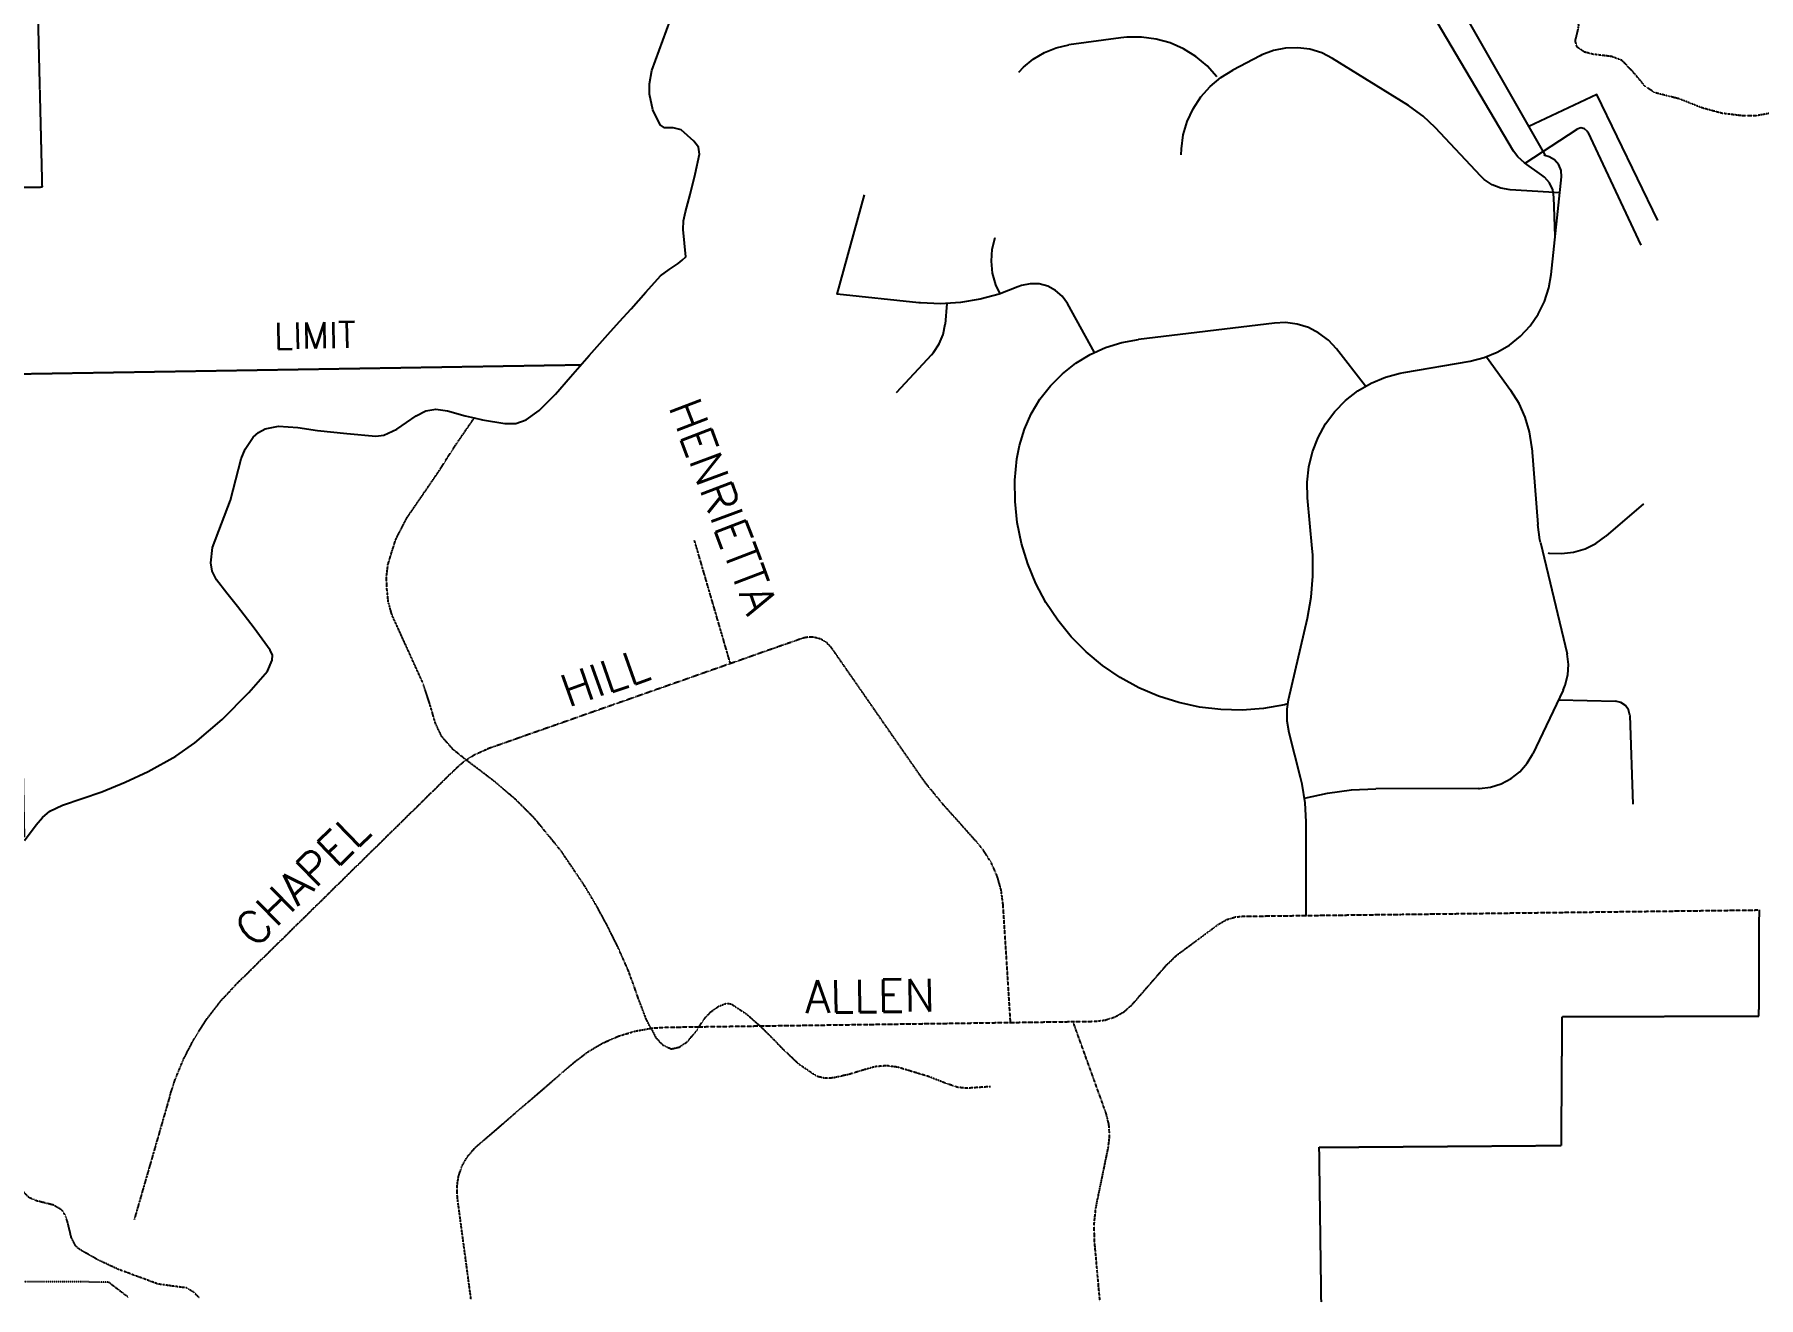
# Model space of a CAD drawing. Header units: feet. Extents: x 2327405 to 2393004, y 6977726 to 7089689.
# Drawn here: x 2346897 to 2357680, y 7009338 to 7017238 of the extents above; entities that cross this region are included whole.
import ezdxf
from ezdxf.enums import TextEntityAlignment as Align

# ---------------------------------------------------------------- set-up
doc = ezdxf.new("R2010")
doc.units = ezdxf.units.FT
doc.header["$MEASUREMENT"] = 0
for name, pattern in [('DASHDOT50', [0.5, 0.25, -0.125, -0.125]), ('DASHED2', [0.375, 0.25, -0.125]), ('DIVIDE2', [0.6252, 0.25, -0.125, 0.0001, -0.125, 0.0001, -0.125])]:
    doc.linetypes.add(name, pattern=pattern)
doc.layers.add('vicinity map', color=9, linetype='CONTINUOUS')
doc.styles.add('L60', font='simplex', dxfattribs={"height": 6})

msp = doc.modelspace()

# ---------------------------------------------------------------- linework, layer by layer
at = {"layer": 'vicinity map', "linetype": 'DASHED2', "flags": 128}
for points in [[(2346127.57368, 7015655.43449), (2346096.04423, 7016268.43215), (2346946.50264, 7016284.55901), (2346847.10196, 7020352.3096), (2346842.96563, 7020343.74723), (2349424.06773, 7020396.74698), (2349662.33321, 7020391.5645), (2349939.78921, 7020314.64807), (2350226.09728, 7020212.35035), (2351280.84533, 7020218.5468)], [(2337517.00616, 7012067.04753), (2346834.70907, 7012218.54665), (2346777.09015, 7015115.05597), (2350315.03642, 7015172.56222)], [(2354946.00386, 7009308.5339), (2354932.93499, 7010277.30422), (2356447.33069, 7010288.73144), (2356452.69022, 7011095.10655), (2357683.03111, 7011097.89093), (2357685.42921, 7011762.03745)]]:
    msp.add_lwpolyline(points, dxfattribs=at)
at = {"layer": 'vicinity map', "linetype": 'Continuous', "flags": 128}
for points in [[(2356345.51582, 7016485.16297), (2355208.23431, 7018479.77531)], [(2356147.93766, 7016509.43373), (2355131.73634, 7018226.49351)], [(2349647.67096, 7014839.48305), (2349700.12349, 7014827.28329), (2349838.26404, 7014804.26791), (2349907.02046, 7014804.42886), (2349971.8176, 7014827.49252), (2350052.83817, 7014886.78528), (2350155.15198, 7014988.71282), (2350249.74035, 7015097.43231), (2350366.137, 7015230.13286), (2350483.2579, 7015362.06086), (2350556.6335, 7015442.42154), (2350630.10566, 7015522.70175), (2350720.58989, 7015626.04562), (2350811.92714, 7015728.7618), (2350866.76168, 7015768.41907), (2350923.78509, 7015805.7587), (2350947.66958, 7015826.79443), (2350971.57017, 7015847.84626), (2350963.21703, 7015932.84221), (2350954.87999, 7016017.83815), (2350956.45727, 7016073.17163), (2350968.142, 7016128.02226), (2350998.17465, 7016237.40163), (2351028.94766, 7016363.71259), (2351056.80753, 7016489.44415), (2351049.9673, 7016533.0768), (2351021.43145, 7016572.07418), (2350940.84544, 7016641.13641), (2350891.80499, 7016653.94776), (2350838.49944, 7016655.41238), (2350811.52478, 7016673.59935), (2350764.44787, 7016767.01281), (2350743.17072, 7016864.5787), (2350742.80054, 7016929.52069), (2350758.87911, 7017013.13249), (2350826.31578, 7017200.81243), (2350895.0883, 7017389.10397)], [(2353054.04331, 7017002.39735), (2353082.98153, 7017033.44397), (2353144.44707, 7017085.01129), (2353213.36444, 7017126.11707), (2353287.96323, 7017155.66688), (2353366.32818, 7017172.93646)], [(2353691.32783, 7017217.64745), (2353366.32818, 7017172.93646)], [(2354292.04526, 7016973.53961), (2354230.93381, 7017041.47521), (2354160.88981, 7017100.17246), (2354083.29741, 7017148.45647), (2353999.70169, 7017185.36155), (2353911.74433, 7017210.17953), (2353821.17962, 7017222.39538), (2353729.79409, 7017221.78378), (2353691.32783, 7017217.66355)], [(2355016.5307, 7017087.76347), (2354948.03179, 7017122.62453), (2354874.68838, 7017145.55943), (2354798.5445, 7017155.97268), (2354721.72465, 7017153.52629), (2354646.3855, 7017138.33292), (2354574.63547, 7017110.77885), (2354562.54837, 7017104.71116)], [(2354562.54837, 7017104.71116), (2354392.31505, 7017016.15829)], [(2355490.48652, 7016794.35766), (2355016.5307, 7017087.76347)], [(2354069.00534, 7016484.66403), (2354070.30901, 7016522.98544), (2354082.47658, 7016609.99322), (2354107.23018, 7016694.31319), (2354144.0065, 7016774.11056), (2354192.04908, 7016847.67929), (2354250.31179, 7016913.44211), (2354317.53922, 7016970.01487), (2354392.31505, 7017016.15829)], [(2357050.17262, 7016075.73068), (2356669.87168, 7016862.64734), (2356244.4413, 7016662.44575)], [(2355658.30563, 7016656.95747), (2355583.28838, 7016727.59697), (2355500.06285, 7016788.33825), (2355490.48652, 7016794.35766)], [(2355943.31004, 7016352.8165), (2355658.30563, 7016656.95747)], [(2356219.71988, 7016433.20937), (2356545.83007, 7016646.49593)], [(2356612.96093, 7016627.43984), (2356610.22484, 7016632.44528), (2356592.44023, 7016648.82966), (2356568.81326, 7016653.97995), (2356545.83007, 7016646.49593)], [(2356612.96093, 7016627.45594), (2356944.2536, 7015921.077)], [(2356216.32391, 7016435.59139), (2356175.00889, 7016472.3677), (2356147.93766, 7016509.44982)], [(2356325.26872, 7016359.25437), (2356216.32391, 7016435.59139)], [(2356447.97448, 7016348.32609), (2356445.65685, 7016387.61318), (2356430.86585, 7016424.0676), (2356405.16266, 7016453.85884), (2356371.25119, 7016473.81622), (2356342.73144, 7016481.01054), (2356341.18635, 7016485.82285), (2356345.51582, 7016485.16297)], [(2356127.36867, 7016266.71002), (2356068.89674, 7016276.49558), (2356013.90125, 7016298.64185), (2355964.97346, 7016332.10266), (2355943.31004, 7016352.8165)], [(2356400.76882, 7016219.9872), (2356392.75367, 7016266.99973), (2356372.52267, 7016310.16563), (2356341.50824, 7016346.39473), (2356325.26872, 7016359.25437)], [(2356383.93379, 7015736.34239), (2356447.97448, 7016348.32609)], [(2352427.88021, 7015560.5886), (2351918.22642, 7015614.16776), (2352088.94257, 7016235.50246)], [(2356437.57732, 7016248.92541), (2356127.36867, 7016266.71002)], [(2356409.02538, 7015976.21734), (2356400.76882, 7016219.9872)], [(2352936.24643, 7015616.00255), (2352910.43058, 7015672.33389), (2352890.07082, 7015744.776), (2352882.32929, 7015819.6323), (2352887.44739, 7015894.69784), (2352905.28029, 7015967.81592)], [(2353357.83019, 7015555.98553), (2353325.5121, 7015601.27593), (2353283.66596, 7015637.95568), (2353234.54503, 7015664.06123), (2353180.75664, 7015678.22454), (2353125.13347, 7015679.68915), (2353070.66911, 7015668.35851), (2353048.02391, 7015659.55472), (2352931.78821, 7015614.52184), (2352811.52884, 7015581.70481), (2352688.53338, 7015561.45771), (2352564.08939, 7015553.98979), (2352439.54884, 7015559.3976), (2352427.86411, 7015560.57251)], [(2355877.57941, 7015195.8834), (2355963.78245, 7015217.16055), (2356046.01012, 7015250.65356), (2356122.52418, 7015295.67035), (2356191.74735, 7015351.26134), (2356252.21502, 7015416.2838), (2356302.63962, 7015489.3536), (2356341.99108, 7015568.94174), (2356369.4325, 7015653.37437), (2356383.93379, 7015736.32629)], [(2352604.37435, 7015555.00375), (2352592.78619, 7015425.97279)], [(2353526.69546, 7015249.96149), (2353357.83019, 7015555.98553)], [(2354653.29011, 7015433.47291), (2353801.97868, 7015330.67625)], [(2355040.06111, 7015272.12385), (2354989.82965, 7015326.34679), (2354930.95535, 7015371.04168), (2354865.24081, 7015404.87268), (2354794.64959, 7015426.80971), (2354721.33837, 7015436.1929), (2354653.29011, 7015433.47291)], [(2352507.37178, 7015234.38185), (2352520.42456, 7015249.3177), (2352556.2191, 7015302.96123), (2352580.65081, 7015362.64027), (2352592.78619, 7015425.97279)], [(2354735.71091, 7013050.88246), (2354714.56252, 7013045.9414), (2354583.23002, 7013022.87774), (2354450.28805, 7013012.59324), (2354316.97591, 7013015.16839), (2354184.51678, 7013030.58708), (2354054.16605, 7013058.68838), (2353927.14692, 7013099.24694), (2353804.61821, 7013151.84432), (2353687.72263, 7013215.99767), (2353577.55462, 7013291.14368), (2353475.16033, 7013376.542), (2353381.45717, 7013471.42007), (2353297.34643, 7013574.87661), (2353223.60065, 7013685.97811), (2353160.89582, 7013803.66233), (2353109.82744, 7013926.83483), (2353070.87834, 7014054.36899), (2353044.40261, 7014185.0577), (2353030.65776, 7014317.67778), (2353029.74036, 7014451.02211), (2353041.6987, 7014583.83532), (2353057.63242, 7014668.04263), (2353088.64685, 7014769.39076), (2353131.70009, 7014866.24848), (2353186.18055, 7014957.16727), (2353251.26739, 7015040.81126), (2353326.01103, 7015115.95727), (2353409.30094, 7015181.49477), (2353499.93003, 7015236.47416), (2353596.54633, 7015280.05852), (2353697.71742, 7015311.60407), (2353801.97868, 7015330.67625)], [(2352507.37178, 7015234.38185), (2352286.26322, 7014996.72796)], [(2355221.43193, 7015038.49363), (2355040.06111, 7015272.12385)], [(2355978.54127, 7015222.16599), (2356132.02003, 7015010.77861)], [(2354859.30188, 7014340.78972), (2354856.8233, 7014437.48649), (2354867.20436, 7014533.65214), (2354890.25193, 7014627.58063), (2354925.54754, 7014717.63031), (2354972.49569, 7014802.1917), (2355030.22726, 7014879.7841), (2355097.7605, 7014949.02336), (2355173.88828, 7015008.6863), (2355257.24257, 7015057.72676), (2355346.37485, 7015095.27562), (2355439.70784, 7015120.67301), (2355460.93671, 7015124.6323)], [(2355460.92061, 7015124.6323), (2355877.57941, 7015195.8834)], [(2356263.32034, 7014652.51127), (2356262.75703, 7014659.59293), (2356248.3523, 7014753.2639), (2356221.37763, 7014844.11831), (2356182.36416, 7014930.48231), (2356132.02003, 7015010.77861)], [(2346834.16185, 7012195.80488), (2346908.45484, 7012293.57999), (2346946.51874, 7012341.34897), (2346993.19328, 7012380.08884), (2347071.68698, 7012418.49072), (2347195.76078, 7012458.96882), (2347319.28737, 7012500.47697), (2347464.81537, 7012562.24831), (2347609.12017, 7012628.49397), (2347781.18828, 7012724.77228), (2347900.73948, 7012808.19095), (2348071.02108, 7012952.52794), (2348238.29298, 7013121.34492), (2348353.72394, 7013254.76973), (2348384.77056, 7013323.79977), (2348385.07636, 7013356.74556), (2348371.99139, 7013387.79217), (2348271.48018, 7013524.69343), (2348165.93134, 7013660.87042), (2348099.21894, 7013743.74188), (2348034.58275, 7013827.51463), (2348008.31625, 7013881.54443), (2347999.91483, 7013932.6611), (2348010.63388, 7014028.36), (2348122.36307, 7014326.3528), (2348190.74932, 7014584.94585), (2348214.26364, 7014644.67317), (2348264.68823, 7014720.15717), (2348299.03426, 7014749.22414), (2348340.92868, 7014771.04851), (2348422.35161, 7014788.43076), (2348545.2827, 7014779.40165), (2348668.02064, 7014761.98721), (2348850.2123, 7014742.91503), (2349031.84064, 7014726.20876), (2349081.58926, 7014731.74533), (2349164.23539, 7014770.25987), (2349283.80268, 7014852.43925), (2349344.54397, 7014883.35711), (2349407.73164, 7014894.51072), (2349480.15765, 7014884.40327), (2349589.8911, 7014852.92209), (2349647.67096, 7014839.48305)], [(2356263.32034, 7014652.51127), (2356299.21145, 7014172.29463)], [(2354888.64246, 7014023.14533), (2354859.30188, 7014340.78972)], [(2356960.31608, 7014302.04985), (2356725.12468, 7014099.3214)], [(2356316.44884, 7014061.43455), (2356312.69879, 7014078.06034), (2356299.21145, 7014172.29463)], [(2356316.46494, 7014061.43455), (2356482.72287, 7013363.89159)], [(2356364.68457, 7013995.57516), (2356371.36386, 7013994.60948), (2356447.21803, 7013990.73067), (2356522.63765, 7013999.71149), (2356595.46603, 7014021.26226), (2356663.61086, 7014054.78745), (2356725.12468, 7014099.3214)], [(2354859.10874, 7013587.5753), (2354882.76791, 7013718.32839), (2354893.664, 7013850.77142), (2354891.70045, 7013983.63292), (2354888.62637, 7014023.14533)], [(2354740.84511, 7013076.55346), (2354859.10874, 7013587.5753)], [(2356458.80619, 7013137.10161), (2356471.55317, 7013167.601), (2356488.01802, 7013231.88311), (2356491.78417, 7013298.14486), (2356482.72287, 7013363.89159)], [(2354743.58121, 7012869.89791), (2354731.12393, 7012943.49883), (2354731.46192, 7013018.12981), (2354740.84511, 7013076.55346)], [(2356458.80619, 7013137.10161), (2356269.64555, 7012739.45061)], [(2356430.22206, 7013077.0363), (2356786.31662, 7013067.47607)], [(2356874.98215, 7012979.43823), (2356874.98215, 7012979.84059), (2356867.30499, 7013013.07608), (2356847.9592, 7013041.17738), (2356819.63258, 7013060.18518), (2356786.31662, 7013067.47607)], [(2356874.99824, 7012979.42213), (2356894.02214, 7012422.82019)], [(2354815.97503, 7012591.04167), (2354743.58121, 7012869.89791)], [(2355927.97182, 7012522.52666), (2355934.71548, 7012522.60714), (2356004.16398, 7012530.59009), (2356070.97295, 7012551.14299), (2356132.90524, 7012583.58984), (2356187.83634, 7012626.80403), (2356233.93148, 7012679.35312), (2356269.64555, 7012739.45061)], [(2354851.47987, 7012312.26591), (2354845.10638, 7012431.46303), (2354825.93763, 7012549.276), (2354815.95893, 7012591.04167)], [(2354841.45289, 7012461.46349), (2354983.64929, 7012492.46182), (2355134.24711, 7012512.41921), (2355285.98765, 7012519.54915)], [(2355927.97182, 7012522.51057), (2355285.98765, 7012519.54915)], [(2354851.17407, 7011727.32125), (2354851.47987, 7012312.26591)]]:
    msp.add_lwpolyline(points, dxfattribs=at)
at = {"layer": 'vicinity map', "linetype": 'DIVIDE2', "flags": 128}
for points in [[(2358854.88397, 7018275.30864), (2358755.7569, 7018107.53781), (2358656.64593, 7017939.76698), (2358602.64831, 7017824.12678), (2358562.31507, 7017702.9983), (2358560.1101, 7017664.46766), (2358573.694, 7017604.32188), (2358572.27767, 7017545.72119), (2358542.03579, 7017493.05943), (2358500.54373, 7017447.65637), (2358386.49691, 7017364.33427), (2358276.007, 7017281.89737), (2358212.49744, 7017200.28131), (2358135.06599, 7017061.99591), (2358093.33251, 7016993.27167), (2358042.79525, 7016929.4885), (2357921.29659, 7016820.27007), (2357853.52194, 7016778.77802), (2357780.00149, 7016749.98465), (2357668.32058, 7016730.55839), (2357582.24629, 7016729.22253), (2357453.27971, 7016745.15625), (2357329.25419, 7016778.42393), (2357256.18439, 7016807.31386), (2357183.27554, 7016836.21989), (2357107.21213, 7016854.80923), (2357031.30967, 7016874.57349), (2356972.09738, 7016912.83052), (2356900.4761, 7016998.24492), (2356827.4385, 7017075.74076), (2356761.38597, 7017100.73578), (2356644.87666, 7017114.49672), (2356590.47668, 7017128.86926), (2356545.86226, 7017159.40085), (2356534.29019, 7017196.88533), (2356550.72285, 7017264.99797), (2356556.11456, 7017298.07252), (2356548.53397, 7017326.60836), (2356469.654, 7017421.27721), (2356393.09166, 7017519.21327), (2356288.46022, 7017699.40919), (2356198.33007, 7017887.68463), (2356152.17056, 7018026.51724), (2356108.48962, 7018165.33376), (2356036.80397, 7018335.45442), (2355988.32682, 7018451.97982)], [(2350753.14941, 7011021.57001), (2350720.91179, 7011085.40147), (2350674.18896, 7011208.28426), (2350643.04578, 7011296.9498), (2350610.51845, 7011385.05202), (2350548.55398, 7011524.83422), (2350480.74714, 7011662.08956), (2350412.44136, 7011788.07863), (2350338.92091, 7011911.28332), (2350191.04309, 7012131.16869), (2350023.07912, 7012336.66542), (2349907.5194, 7012451.80669), (2349784.29861, 7012558.01541), (2349693.83048, 7012627.25468), (2349602.68636, 7012695.85016), (2349516.61207, 7012764.59049), (2349444.12168, 7012846.963), (2349405.47838, 7012928.17671), (2349367.81686, 7013056.95015), (2349325.66492, 7013183.72786), (2349271.90872, 7013302.37776), (2349218.08815, 7013420.99547), (2349175.51775, 7013514.37674), (2349132.96345, 7013607.87068), (2349110.62404, 7013687.60367), (2349101.45008, 7013770.55559), (2349098.73008, 7013847.08575), (2349108.40298, 7013923.55152), (2349154.8522, 7014074.93798), (2349226.63442, 7014215.09036), (2349330.62208, 7014366.42853), (2349433.75672, 7014517.29996), (2349481.25209, 7014593.12194), (2349529.89018, 7014668.20358), (2349588.73229, 7014753.77893), (2349636.51736, 7014823.27571), (2349647.67096, 7014839.48305)], [(2351249.87918, 7013302.90889), (2351025.26198, 7014074.2781)], [(2351698.14791, 7013460.39522), (2349723.332, 7012766.48966)], [(2351883.44584, 7013400.42649), (2351852.56017, 7013433.66198), (2351813.62716, 7013456.96706), (2351769.737, 7013468.44256), (2351724.36613, 7013467.20327), (2351698.14791, 7013460.41132)], [(2352433.3363, 7012608.13421), (2351883.42974, 7013400.41039)], [(2349536.39242, 7012650.01254), (2349582.00471, 7012689.76637), (2349649.60233, 7012733.78529), (2349723.332, 7012766.50575)], [(2349536.37633, 7012650.01254), (2348161.34436, 7011299.12258)], [(2352579.37933, 7012422.99723), (2352479.30268, 7012544.67293), (2352433.3363, 7012608.13421)], [(2352793.39015, 7012183.41198), (2352579.37933, 7012422.98113)], [(2352955.51175, 7011795.59484), (2352943.39246, 7011885.69279), (2352918.68715, 7011973.19951), (2352881.87864, 7012056.32848), (2352833.70729, 7012133.43804), (2352793.39015, 7012183.41198)], [(2347928.48669, 7009335.86264), (2347895.52481, 7009369.45222), (2347847.65926, 7009397.56961), (2347758.96154, 7009409.27043), (2347669.21766, 7009421.98522), (2347417.65799, 7009515.25383), (2347296.14323, 7009572.16458), (2347178.52339, 7009638.89308), (2347154.0434, 7009660.81401), (2347127.59986, 7009713.29873), (2347105.30874, 7009805.90746), (2347091.59608, 7009849.02508), (2347069.77171, 7009884.22412), (2347015.62924, 7009915.76967), (2346911.65768, 7009942.08445), (2346865.28894, 7009961.43025), (2346832.40753, 7009994.50479), (2346805.35239, 7010055.4714), (2346778.26506, 7010171.19207), (2346753.60803, 7010352.03177), (2346733.08733, 7010438.94298), (2346697.63077, 7010519.31976), (2346640.59126, 7010611.12375), (2346583.93803, 7010703.39449), (2346424.42376, 7010953.6505), (2346351.90118, 7011082.00549), (2346298.32203, 7011218.16639), (2346215.54715, 7011506.84038), (2346137.40753, 7011779.43579), (2346132.77226, 7011795.56265)], [(2353001.96096, 7011058.29804), (2352955.51175, 7011795.59484)], [(2353392.80391, 7011063.68976), (2353513.67487, 7011065.3636), (2353529.6086, 7011065.58893), (2353545.86421, 7011067.43981), (2353593.6171, 7011072.89591), (2353654.71246, 7011092.75673), (2353710.64144, 7011124.36666), (2353759.18296, 7011166.47031), (2353767.93846, 7011176.1593), (2353975.64016, 7011415.16514), (2354034.06381, 7011472.60702), (2354043.1573, 7011479.78524), (2354059.01055, 7011492.2747), (2354075.34664, 7011504.3618), (2354301.99177, 7011672.01997), (2354351.69211, 7011700.81333), (2354406.55884, 7011717.85758), (2354435.658, 7011720.78681), (2354451.92971, 7011722.42847), (2354467.84734, 7011722.62161), (2357674.91939, 7011761.90869)], [(2347743.22095, 7010597.20187), (2347776.13455, 7010698.77532), (2347831.00128, 7010831.7012), (2347897.53664, 7010959.20316), (2347975.19342, 7011080.23508), (2348063.36002, 7011193.84735), (2348161.34436, 7011299.12258)], [(2351054.2002, 7011031.35557), (2351085.03758, 7011079.91318), (2351126.19165, 7011123.70678), (2351174.3469, 7011158.40688), (2351225.51186, 7011178.60569), (2351256.59066, 7011173.55197), (2351352.16081, 7011109.49519), (2351434.51723, 7011036.61852)], [(2349627.39168, 7009329.24774), (2349544.55242, 7009946.73581), (2349542.41183, 7009962.65344), (2349541.78414, 7009978.92515), (2349539.75621, 7010030.92703), (2349549.92804, 7010098.3315), (2349572.55714, 7010162.61361), (2349606.85488, 7010221.504), (2349651.59806, 7010272.92647), (2349664.73131, 7010284.82043), (2350274.6549, 7010810.40795), (2350360.21416, 7010875.65574), (2350452.95164, 7010930.21667), (2350551.53149, 7010973.31819), (2350654.56956, 7011004.34871), (2350753.14941, 7011021.57001)], [(2350753.14941, 7011021.57001), (2350760.55296, 7011022.85758), (2350833.57447, 7011027.49285), (2350849.66914, 7011028.5229), (2350865.76381, 7011028.74823), (2351054.2002, 7011031.35557)], [(2350753.14941, 7011021.57001), (2350781.91058, 7010964.64316), (2350826.92737, 7010916.61667), (2350881.26298, 7010892.76437), (2350930.9955, 7010904.4491), (2350979.95549, 7010937.60412), (2351038.08943, 7011005.99037), (2351054.2002, 7011031.35557)], [(2351054.2002, 7011031.35557), (2351434.51723, 7011036.61852)], [(2351434.51723, 7011036.61852), (2353392.80391, 7011063.68976)], [(2352875.74657, 7010656.5751), (2352803.69073, 7010651.65013), (2352731.65099, 7010646.72516), (2352669.83137, 7010652.24563), (2352579.7656, 7010684.22574), (2352490.07001, 7010719.42478), (2352392.79383, 7010748.92631), (2352295.50156, 7010778.39565), (2352225.79554, 7010787.50523), (2352155.34918, 7010781.35707), (2352077.0969, 7010759.67755), (2351999.37574, 7010735.14928), (2351893.42453, 7010711.34526), (2351840.19946, 7010708.8184), (2351789.58173, 7010721.56537), (2351681.37726, 7010794.18452), (2351586.1612, 7010884.34686), (2351514.58821, 7010956.83725), (2351442.58066, 7011029.47249), (2351434.51723, 7011036.61852)], [(2353561.41166, 7009313.92561), (2353527.41972, 7009688.86702), (2353524.66753, 7009790.48876), (2353534.77499, 7009891.65985), (2353540.73001, 7009923.84919), (2353613.67105, 7010277.15937), (2353621.84715, 7010348.55532), (2353617.1636, 7010420.25707), (2353599.79745, 7010489.96309), (2353598.10751, 7010494.7593), (2353398.61408, 7011047.61118), (2353392.80391, 7011063.68976)], [(2347743.22095, 7010597.20187), (2347521.42032, 7009826.50863)]]:
    msp.add_lwpolyline(points, dxfattribs=at)
at = {"layer": 'vicinity map', "linetype": 'DASHDOT50', "flags": 128}
msp.add_lwpolyline([(2347486.02814, 7009337.58477), (2347358.91244, 7009434.1206), (2346331.47705, 7009438.9651)], dxfattribs=at)

# ---------------------------------------------------------------- texts
at = {"layer": 'vicinity map', "linetype": 'Continuous', "style": 'L60'}
for s, height, rotation, p in [('LIMIT', 163.71494, 0.931210984, (2348652.10706, 7015274.31139)), ('HENRIETTA', 203.95203, 290.594116201, (2351108.6649, 7014252.90364)), ('HILL', 203.95203, 19.360355382, (2350498.63025, 7013119.86215)), ('CHAPEL', 203.95203, 44.492370627, (2348643.34929, 7011879.72856)), ('ALLEN', 203.95203, 0.792330986, (2352124.84613, 7011122.5495))]:
    msp.add_text(s, height=height, rotation=rotation, dxfattribs=at).set_placement(p, align=Align.CENTER)

doc.saveas('drawing.dxf')
